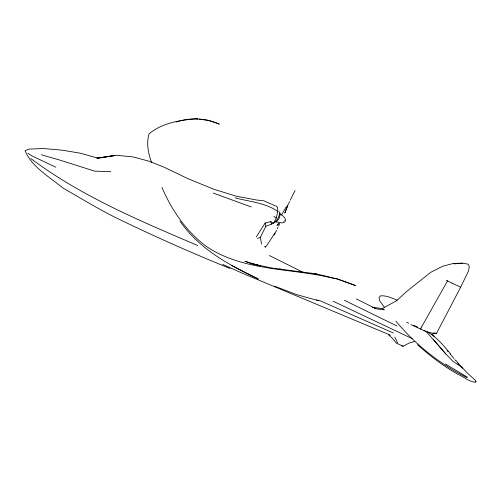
<?xml version="1.0" encoding="UTF-8"?>
<svg xmlns="http://www.w3.org/2000/svg" width="501" height="501" viewBox="0 0 501 501"><rect width="100%" height="100%" fill="white"/><g stroke="black" fill="none" stroke-linecap="round" stroke-linejoin="round"><path stroke-width="0.75" d="M285.438 221.404C286.315 217.797 282.013 215.161 279.577 213.464M261.603 244.137L260.351 237.368L265.774 226.377L273.652 223.233L276.22 217.979L277.823 211.46L277.579 207.37L276.395 206.299L263.895 200.82L256.462 199.987L235.789 196.085L213.683 189.178L187.85 178.632L164.228 167.253L149.173 161.228L133.172 156.938L116.107 155.254L97.257 158.134M284.48 220.559L283.892 221.655M295.095 190.443L290.254 200.206M279.802 223.227L278.606 226.026M277.41 228.713L277.999 227.304M410.889 324.61L425.982 331.562L433.678 333.491L436.571 333.271L460.644 287.205L468.454 271.11L469.287 266.582L468.253 264.202L462.36 263.1L453.236 263.47L442.54 266.288L430.728 272.331L407.012 291.206L396.466 300.825L382.2 308.61L372.362 307.219M288.764 203.224L289.616 201.496M287.85 205.034L288.476 203.801M276.815 230.153L266.845 245.465L265.442 247.143L264.76 246.392L265.611 247.006M286.691 207.22L287.536 205.654M281.524 214.973L286.04 207.176M447.512 280.898L420.445 329.013L421.097 328.036M274.028 234.925L275.143 233.159M256.337 236.885L265.142 223.039L270.709 221.636L273.652 223.233M278.594 223.289L277.034 225.412L278.424 224.066M275.487 221.004L276.139 221.899C278.525 220.02 280.353 216.67 280.065 213.601M284.543 222.35L282.313 222.926L276.139 221.899M257.351 238.395L260.351 237.368M401.865 345.765L403.142 346.266L409.004 343.122L414.534 341.475M176.152 122.056C190.217 117.19 205.823 118.048 219.375 124.135L208.197 120.321L199.385 119.225M96.737 158.065L114.41 155.623L98.29 158.278L80.548 153.231L62.168 150.162L43.286 148.521L29.121 149.104L25.05 150.644C31.644 167.008 49.818 177.072 62.832 187.95C81.444 198.615 99.712 209.932 119.05 219.263C155.479 236.823 192.422 253.274 229.928 268.43M314.309 274.053L316.356 273.878L338.582 279.289L355.453 285.52L335.946 278.556L334.818 278.656C292.146 267.653 244.488 272.062 206.412 246.454C186.234 231.431 171.743 210.339 161.948 187.38M197.644 118.737L196.43 118.812C180.097 120.09 161.936 122.952 149.041 133.855C146.167 143.418 148.321 153.569 151.665 162.731M453.931 263.858L462.686 263.282M475.449 381.925L475.95 381.919L475.768 381.311M475.324 382.263C468.842 381.712 463.726 376.664 457.864 374.26C443.285 366.074 430.033 355.816 417.54 344.751M110.846 171.718L94.651 171.142L59.137 159.875L41.339 154.778M433.133 332.908L436.571 333.271M374.51 308.591L384.505 309.881L382.2 308.61M196.43 118.812L197.908 119.019M316.356 273.878L272.206 268.11L252.341 263.833L260.094 265.862M235.144 197.839C249.536 201.734 265.273 202.667 277.823 211.46M260.075 265.824L244.92 261.246L251.884 263.877M251.258 206.969L213.238 193.079M406.718 322.375L408.76 323.151M274.517 286.196L296.68 294.601L318.517 300.725L316.419 299.761M460.651 287.205L451.971 283.103M390.411 335.169L242.089 273.101L222.663 264.403M197.807 245.553C140.148 220.96 81.369 196.379 30.88 158.56M397.23 300.13C391.914 298.145 386.334 295.321 380.553 295.84L379.025 297.469L379.689 300.75L384.655 307.702M318.893 300.231L393.31 332.971M413.688 325.318L417.934 327.228M403.142 346.266L398.032 343.911L394.813 337.054M333.027 301.182L412.166 338.607M55.786 167.215L32.233 156.049L27.899 153.262M279.746 268.736L281.149 269.419M344.369 300.287L397.049 326.007M446.297 280.297L451.977 283.109M269.438 255.554L303.049 272.331M356.267 298.89L375.168 308.328M231.381 265.336L258.278 278.994C228.938 265.161 198.997 248.621 180.116 221.342M424.103 330.409C435.331 335.15 442.897 344.776 450.505 353.844M466.838 377.585C439.627 363.839 415.373 344.657 395.922 321.16M467.471 377.247L445.389 363.989M273.803 216.332L276.22 217.979M388.413 334.668L392.051 337.937L396.936 343.78M426.163 331.468L445.846 354.013L452.948 361.34L461.941 367.283L467.314 373.038L475.537 380.447L475.9 381.255M431.912 333.935L434.486 336.678M456.186 360.733L462.504 368.329M457.701 363.037L458.716 364.202M447.117 350.537L448.101 351.671M450.073 353.944L453.9 358.484M433.271 339.265L445.846 354.013M454.839 359.618L455.778 360.751M270.709 221.636L271.623 224.104M265.142 223.039L265.774 226.377M274.028 222.219A5.843 1.603 -63.6 0 0 275.6 221.718L277.867 218.511L279.502 214.478A5.843 1.597 -63.9 0 0 278.9 211.867M287.624 205.717L284.856 212.963L287.624 205.717"/></g></svg>
